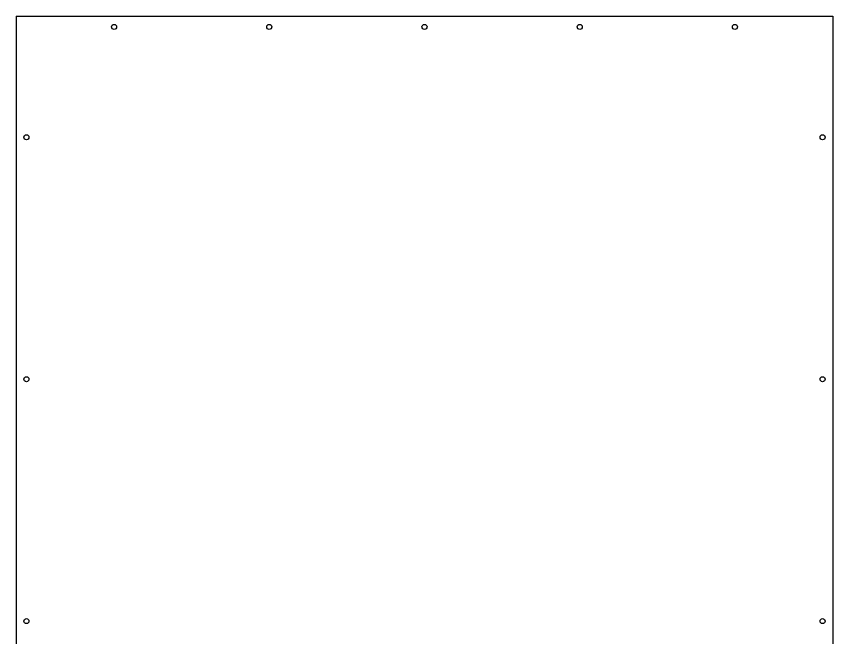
# Model space of a CAD drawing. Extents: x 0 to 20.2, y 0 to 42.
# Drawn here: x 0 to 20.25, y 26.59 to 42 of the extents above; entities that cross this region are included whole.
import ezdxf

# ---------------------------------------------------------------- set-up
doc = ezdxf.new("R2010")
doc.units = 0
doc.header["$LTSCALE"] = 5
doc.header["$MEASUREMENT"] = 0
doc.layers.add('Z0_LOWERTHIRD', color=4, linetype='Continuous')

msp = doc.modelspace()

# ---------------------------------------------------------------- linework, layer by layer
at = {"layer": 'Z0_LOWERTHIRD', "color": 5, "linetype": 'Continuous', "lineweight": 25}
for p, q in [((0, 42), (20.25, 42)), ((0, 42), (0, 3.602)), ((20.25, 42), (20.25, 4.165))]:
    msp.add_line(p, q, dxfattribs=at)
for centre in [(2.425, 41.738), (6.275, 41.738), (10.125, 41.738), (13.975, 41.738), (17.825, 41.738), (0.25, 39), (20, 39), (0.25, 33), (20, 33), (0.25, 27), (20, 27)]:
    msp.add_circle(centre, 0.0625, dxfattribs=at)

doc.saveas('drawing.dxf')
